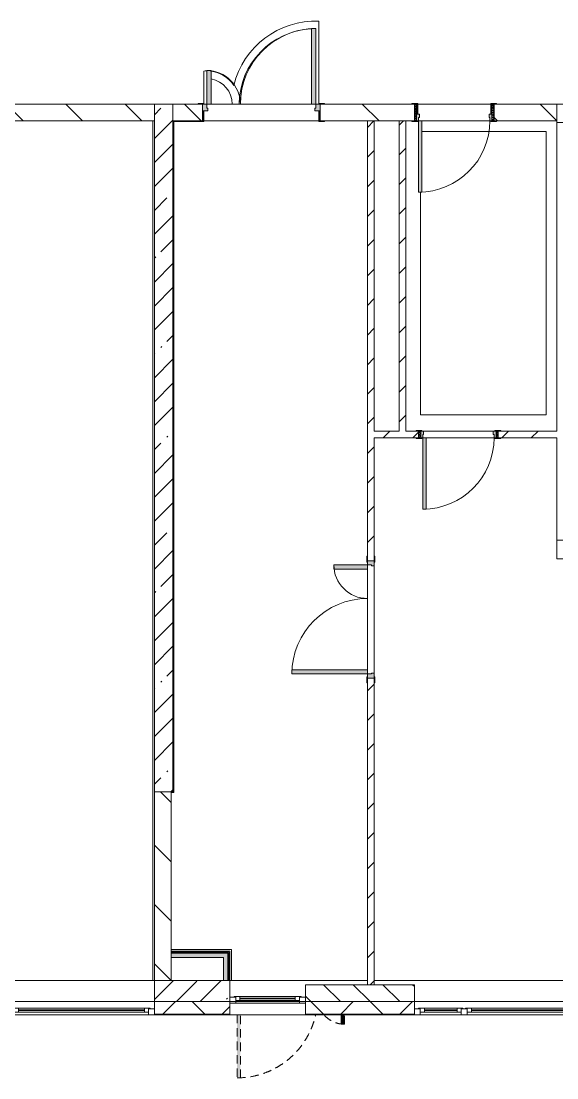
# Model space of a CAD drawing. Header units: millimetres. Extents: x 35146 to 234858, y -8553 to 29000.
# Drawn here: x 211214 to 217604, y -1010 to 11589 of the extents above; entities that cross this region are included whole.
import ezdxf

# ---------------------------------------------------------------- set-up
doc = ezdxf.new("R2010")
doc.units = ezdxf.units.MM
doc.linetypes.add('200_ШТРИХ__ш1_п0_6_', pattern=[160, 100, -60])
for name, color, linetype, lineweight in [('A-DETL-2', 7, 'Continuous', 5), ('A-DETL-MBND', 7, '200_ШТРИХ__ш1_п0_6_', 9), ('A-GLAZ-2', 7, 'Continuous', 5), ('A-WALL', 7, 'Continuous', 9), ('A-WALL-4', 7, 'Continuous', 5), ('I-WALL-3', 7, 'Continuous', 5), ('S-COLS-1', 7, 'Continuous', 5)]:
    doc.layers.add(name, color=color, linetype=linetype, lineweight=lineweight)
for name, color, linetype, lineweight, true_color in [('A-DOOR-1', 7, 'Continuous', 5, 0xaaaaaa), ('A-DOOR-2', 7, 'Continuous', 5, 0xe2e2e2), ('A-DOOR-FRAM-1', 7, 'Continuous', 5, 0xe2e2e2), ('A-DOOR-FRAM-2', 7, 'Continuous', 5, 0xaaaaaa), ('A-FLOR-1', 7, 'Continuous', 5, 0xaaaaaa), ('I-WALL-2', 7, 'Continuous', 9, 0xe7e7e7)]:
    doc.layers.add(name, color=color, linetype=linetype, lineweight=lineweight, true_color=true_color)
pattern_1 = [(135, (105674.2, 0), (-353.5534, -353.5534), [])]
pattern_2 = [(45, (105674.2, 0), (-176.7767, 176.7767), [])]
pattern_3 = [(45, (105674.2, 0), (-285.1231, 285.1231), []), (45, (105959.3, 0), (-285.1231, 285.1231), [504.031, -100.806, 16.764, -84.042])]
pattern_4 = [(45, (105674.2, 0), (-530.33, 530.33), []), (135, (105674.2, 0), (-530.33, -530.33), [])]

# ---------------------------------------------------------------- blocks, each defined once
blk = doc.blocks.new('120_Окно_СКБ_1Ст - 120_Окно_СКБ_1Ст 900х2500_h_ с форточкой-22876038-2_5_2_птичка')
at = {"layer": 'A-GLAZ-2'}
for p, q in [((-450, -127), (-450, -57)), ((-450, -57), (-380, -57)), ((450, -57), (-450, -57)), ((-380, -57), (-380, -127)), ((380, -87), (-380, -87)), ((-380, -87), (-380, -127)), ((-330, -137), (-330, -87)), ((-330, -107), (330, -107)), ((330, -117), (-330, -117)), ((330, -137), (330, -87)), ((380, -127), (380, -57)), ((380, -57), (450, -57)), ((380, -127), (380, -87)), ((450, -57), (450, -127)), ((-380, -127), (-450, -127)), ((-450, -127), (-400, -127)), ((-380, -127), (-400, -127)), ((-400, -127), (-400, -137)), ((-400, -137), (400, -137)), ((400, -137), (-400, -137)), ((450, -127), (380, -127)), ((400, -127), (380, -127)), ((400, -127), (450, -127)), ((400, -137), (400, -127))]:
    blk.add_line(p, q, dxfattribs=at)
blk = doc.blocks.new('110_Дверь_СКБ_2Ст - Д-2а_л_ Из коридора на лестницу-32216062-2_5_2_птичка')
at = {"layer": 'A-DOOR-2'}
for points in [[(612.5, 100), (662.5, 100), (662.5, 1000), (612.5, 1000), (612.5, 721)], [(-587.5, 100), (-587.5, 500), (-637.5, 500), (-637.5, 100)], [(712.5, -100), (712.5, 20), (697.5, 20), (697.5, -100)]]:
    blk.add_hatch(color=256, dxfattribs=at).paths.add_polyline_path(points)
h = blk.add_hatch(color=256, dxfattribs=at)
h.paths.add_polyline_path([(652.5, 20), (712.5, 20), (712.5, 100), (662.5, 100), (662.5, 50), (652.5, 50)])
h.paths.add_polyline_path([(-687.5, 20), (-627.5, 20), (-627.5, 50), (-637.5, 50), (-637.5, 100), (-687.5, 100)])
at = {"layer": 'A-DOOR-FRAM-1'}
for points in [[(-672.5, 100), (-672.5, 108), (-742.5, 108), (-742.5, 100)], [(-672.5, -100), (-672.5, 20), (-687.5, 20), (-687.5, -100)], [(767.5, 100), (767.5, 108), (697.5, 108), (697.5, 100)], [(-672.5, -108), (-672.5, -100), (-742.5, -100), (-742.5, -108)], [(767.5, -108), (767.5, -100), (697.5, -100), (697.5, -108)]]:
    blk.add_hatch(color=256, dxfattribs=at).paths.add_polyline_path(points)
at = {"layer": 'A-DOOR-1'}
for p, q in [((662.5, 1000), (612.5, 1000)), ((612.5, 1000), (612.5, 100)), ((662.5, 100), (662.5, 1000)), ((-637.5, 500), (-637.5, 100)), ((-587.5, 500), (-637.5, 500)), ((-587.5, 100), (-587.5, 500)), ((-637.5, 100), (-587.5, 100)), ((612.5, 100), (662.5, 100))]:
    blk.add_line(p, q, dxfattribs=at)
for centre, radius, start, end in [((662.5, 100), 900, 90, 180), ((-637.5, 100), 400, 360, 90)]:
    blk.add_arc(centre, radius, start, end, dxfattribs=at)
at = {"layer": 'A-DOOR-FRAM-2'}
for p, q in [((-672.5, 108), (-742.5, 108)), ((-742.5, 108), (-742.5, 100)), ((-742.5, 100), (-672.5, 100)), ((-637.5, 100), (-687.5, 100)), ((-687.5, 100), (-687.5, 20)), ((-687.5, 20), (-627.5, 20)), ((-672.5, 20), (-687.5, 20)), ((-687.5, 20), (-687.5, -100)), ((-672.5, 100), (-672.5, 108)), ((-672.5, -100), (-672.5, 20)), ((-637.5, 50), (-637.5, 100)), ((-627.5, 50), (-637.5, 50)), ((-627.5, 20), (-627.5, 50)), ((662.5, 50), (652.5, 50)), ((652.5, 50), (652.5, 20)), ((652.5, 20), (712.5, 20)), ((662.5, 100), (662.5, 50)), ((712.5, 100), (662.5, 100)), ((767.5, 108), (697.5, 108)), ((697.5, 108), (697.5, 100)), ((697.5, 100), (767.5, 100)), ((712.5, 20), (697.5, 20)), ((697.5, 20), (697.5, -100)), ((712.5, 20), (712.5, 100)), ((712.5, -100), (712.5, 20)), ((767.5, 100), (767.5, 108)), ((-672.5, -100), (-742.5, -100)), ((-742.5, -100), (-742.5, -108)), ((-742.5, -108), (-672.5, -108)), ((-687.5, -100), (-672.5, -100)), ((-672.5, -108), (-672.5, -100)), ((697.5, -100), (712.5, -100)), ((767.5, -100), (697.5, -100)), ((697.5, -100), (697.5, -108)), ((697.5, -108), (767.5, -108)), ((767.5, -108), (767.5, -100))]:
    blk.add_line(p, q, dxfattribs=at)
blk = doc.blocks.new('110_Дверь_СКБ_1Ст_Внутренняя1 - Д-8 950x2100h_охрана-V104-2_5_2_птичка')
at = {"layer": 'A-DOOR-1'}
h = blk.add_hatch(dxfattribs=at)
h.set_pattern_fill('FP_101', color=256, style=0, pattern_type=2)
h.set_pattern_definition([(135, (1826.41, 164.685), (-14.14214, -14.14214), []), (225, (1826.41, 164.685), (14.14214, -14.14214), [])])
h.paths.add_polyline_path([(487, 100), (462, 100), (462, -100), (487, -100)])
at = {"layer": 'A-DOOR-2'}
h = blk.add_hatch(color=256, dxfattribs=at)
h.paths.add_polyline_path([(437, 100), (437, 60), (427, 60), (427, 20), (462, 20), (461, 100)])
h.paths.add_polyline_path([(-438, 100), (-438, 20), (-403, 20), (-403, 60), (-413, 60), (-413, 100)])
at = {"layer": 'A-DOOR-FRAM-1'}
for points in [[(397, 950), (397, 100), (437, 100), (437, 950)], [(-423, 108), (-493, 108), (-493, 100), (-423, 100)], [(-423, 20), (-438, 20), (-438, -100), (-423, -100)], [(461, 108), (447, 108), (447, 100), (517, 100), (517, 108)], [(461, 20), (447, 20), (447, -100), (462, -100), (462, 20)], [(-423, -100), (-493, -100), (-493, -108), (-423, -108)], [(517, -100), (447, -100), (447, -108), (517, -108)]]:
    blk.add_hatch(color=256, dxfattribs=at).paths.add_polyline_path(points)
at = {"layer": 'A-DOOR-FRAM-2'}
h = blk.add_hatch(dxfattribs=at)
h.set_pattern_fill('FP_102', color=256, style=0, pattern_type=2)
h.set_pattern_definition([(45, (-296.384, 164.685), (-14.1421, 14.1421), []), (135, (-296.384, 164.685), (-14.1421, -14.1421), [])])
h.paths.add_polyline_path([(-438, 100), (-463, 100), (-463, -100), (-438, -100)])
at = {"layer": 'A-DOOR-1'}
for p, q in [((437, 950), (397, 950)), ((397, 950), (397, 100)), ((437, 100), (437, 950)), ((397, 100), (437, 100))]:
    blk.add_line(p, q, dxfattribs=at)
blk.add_arc((437, 100), 850, 90, 180, dxfattribs=at)
at = {"layer": 'A-DOOR-FRAM-2'}
for p, q in [((-423, 108), (-493, 108)), ((-493, 108), (-493, 100)), ((-493, 100), (-423, 100)), ((-438, 100), (-463, 100)), ((-463, 100), (-463, -100)), ((-413, 100), (-438, 100)), ((-438, 100), (-438, 20)), ((-438, -100), (-438, 100)), ((-423, 100), (-438, 100)), ((-438, 100), (-438, 99)), ((-438, 99), (-423, 99)), ((-438, 20), (-403, 20)), ((-423, 20), (-438, 20)), ((-438, 20), (-438, -100)), ((-423, 100), (-423, 108)), ((-423, 99), (-423, 100)), ((-423, -100), (-423, 20)), ((-413, 60), (-413, 100)), ((-403, 60), (-413, 60)), ((-403, 20), (-403, 60)), ((437, 60), (427, 60)), ((427, 60), (427, 20)), ((427, 20), (462, 20)), ((437, 100), (437, 60)), ((462, 100), (437, 100)), ((517, 108), (447, 108)), ((447, 108), (447, 100)), ((462, 100), (447, 100)), ((447, 100), (447, 99)), ((447, 100), (517, 100)), ((447, 99), (462, 99)), ((462, 20), (447, 20)), ((447, 20), (447, -100)), ((462, 20), (462, 100)), ((487, 100), (462, 100)), ((462, 100), (462, -100)), ((462, 99), (462, 100)), ((462, -100), (462, 20)), ((487, -100), (487, 100)), ((517, 100), (517, 108)), ((-423, -100), (-493, -100)), ((-493, -100), (-493, -108)), ((-493, -108), (-423, -108)), ((-463, -100), (-438, -100)), ((-438, -100), (-423, -100)), ((-423, -108), (-423, -100)), ((447, -100), (462, -100)), ((517, -100), (447, -100)), ((447, -100), (447, -108)), ((447, -108), (517, -108)), ((462, -100), (487, -100)), ((517, -108), (517, -100))]:
    blk.add_line(p, q, dxfattribs=at)
blk = doc.blocks.new('110_Дверь_СКБ_1Ст_Внутренняя1 - Д-8 950x2100h_охрана-V105-2_5_2_птичка')
at = {"layer": 'A-DOOR-1'}
h = blk.add_hatch(dxfattribs=at)
h.set_pattern_fill('FP_141', color=256, style=0, pattern_type=2)
h.set_pattern_definition([(135, (1826.41, 104.685), (-14.14214, -14.14214), []), (225, (1826.41, 104.685), (14.14214, -14.14214), [])])
h.paths.add_polyline_path([(487, 40), (462, 40), (462, -40), (487, -40)])
at = {"layer": 'A-DOOR-2'}
h = blk.add_hatch(color=256, dxfattribs=at)
h.paths.add_polyline_path([(437, 40), (437, 0), (427, 0), (427, -40), (462, -40), (462, 40)])
h.paths.add_polyline_path([(-413, 40), (-438, 40), (-438, -40), (-403, -40), (-403, 0), (-413, 0)])
at = {"layer": 'A-DOOR-FRAM-1'}
for points in [[(437, 890), (397, 890), (397, 40), (437, 40), (437, 67)], [(-493, 48), (-493, 40), (-423, 40), (-423, 48)], [(517, 48), (447, 48), (447, 40), (517, 40)], [(-423, -40), (-493, -40), (-493, -48), (-423, -48)], [(447, -40), (447, -48), (517, -48), (517, -40)]]:
    blk.add_hatch(color=256, dxfattribs=at).paths.add_polyline_path(points)
at = {"layer": 'A-DOOR-FRAM-2'}
h = blk.add_hatch(dxfattribs=at)
h.set_pattern_fill('FP_142', color=256, style=0, pattern_type=2)
h.set_pattern_definition([(45, (-296.384, 104.685), (-14.1421, 14.1421), []), (135, (-296.384, 104.685), (-14.1421, -14.1421), [])])
h.paths.add_polyline_path([(-438, 40), (-463, 40), (-463, -40), (-438, -40)])
at = {"layer": 'A-DOOR-1'}
for p, q in [((437, 890), (397, 890)), ((397, 890), (397, 40)), ((437, 40), (437, 890)), ((397, 40), (437, 40))]:
    blk.add_line(p, q, dxfattribs=at)
blk.add_arc((437, 40), 850, 90, 180, dxfattribs=at)
at = {"layer": 'A-DOOR-FRAM-2'}
for p, q in [((-423, 48), (-493, 48)), ((-493, 48), (-493, 40)), ((-493, 40), (-423, 40)), ((-438, 40), (-463, 40)), ((-463, 40), (-463, -40)), ((-413, 40), (-438, 40)), ((-438, 40), (-438, -40)), ((-438, -40), (-438, 40)), ((-423, 40), (-438, 40)), ((-438, 40), (-438, 39)), ((-438, 39), (-423, 39)), ((-423, 40), (-423, 48)), ((-423, 39), (-423, 40)), ((-413, 0), (-413, 40)), ((-403, 0), (-413, 0)), ((-403, -40), (-403, 0)), ((437, 0), (427, 0)), ((427, 0), (427, -40)), ((437, 40), (437, 0)), ((462, 40), (437, 40)), ((517, 48), (447, 48)), ((447, 48), (447, 40)), ((462, 40), (447, 40)), ((447, 40), (447, 39)), ((447, 40), (517, 40)), ((447, 39), (462, 39)), ((462, -40), (462, 40)), ((487, 40), (462, 40)), ((462, 40), (462, -40)), ((462, 39), (462, 40)), ((487, -40), (487, 40)), ((517, 40), (517, 48)), ((-423, -40), (-493, -40)), ((-493, -40), (-493, -48)), ((-493, -48), (-423, -48)), ((-463, -40), (-438, -40)), ((-423, -39), (-438, -39)), ((-438, -39), (-438, -40)), ((-438, -40), (-403, -40)), ((-438, -40), (-423, -40)), ((-423, -40), (-423, -39)), ((-423, -48), (-423, -40)), ((427, -40), (462, -40)), ((462, -39), (447, -39)), ((447, -39), (447, -40)), ((447, -40), (462, -40)), ((517, -40), (447, -40)), ((447, -40), (447, -48)), ((447, -48), (517, -48)), ((462, -40), (462, -39)), ((462, -40), (487, -40)), ((517, -48), (517, -40))]:
    blk.add_line(p, q, dxfattribs=at)
blk = doc.blocks.new('110_Дверь_СКБ_2Ст_Наружная - ДН-5_л__ Двухстворчатая 1350 х3800 _h_ в свету с верхним остеклением-21877029-2_5_2_птичка')
at = {"layer": 'A-DETL-MBND'}
for points in [[(619, 1010), (619, 258), (659, 258), (659, 1010)], [(-621, 370), (-621, 258), (-581, 258), (-581, 370)]]:
    blk.add_hatch(color=256, dxfattribs=at).paths.add_polyline_path(points)
for p, q in [((659, 1010), (619, 1010)), ((619, 1010), (619, 258)), ((659, 258), (659, 1010)), ((-621, 370), (-621, 258)), ((-581, 370), (-621, 370)), ((-581, 258), (-581, 370))]:
    blk.add_line(p, q, dxfattribs=at)
for centre, radius, start, end in [((659, 50), 960, 90, 167.443), ((-621, 50), 320, 42.2942, 90)]:
    blk.add_arc(centre, radius, start, end, dxfattribs=at)
blk = doc.blocks.new('120_Окно_СКБ_2Ст_Фрамуга сверху - 120_Окно_СКБ_2Ст_2300х2500_h_ ДОО-22877051-2_5_2_птичка')
at = {"layer": 'A-GLAZ-2'}
for p, q in [((-1150, 13), (-1150, 83)), ((-1150, 83), (-1080, 83)), ((1150, 83), (-1150, 83)), ((-1080, 13), (-1150, 13)), ((-1150, 13), (-1100, 13)), ((-1080, 13), (-1100, 13)), ((-1100, 13), (-1100, 3)), ((-1100, 3), (540, 3)), ((540, 3), (-1100, 3)), ((-1080, 83), (-1080, 13)), ((-1080, 83), (1080, 83)), ((520, 53), (-1080, 53)), ((-1080, 53), (-1080, 13)), ((-1030, 3), (-1030, 53)), ((-1030, 33), (470, 33)), ((470, 23), (-1030, 23)), ((470, 3), (470, 53)), ((520, 13), (520, 83)), ((520, 83), (590, 83)), ((520, 13), (520, 53)), ((590, 13), (520, 13)), ((540, 13), (520, 13)), ((540, 13), (570, 13)), ((540, 13), (570, 13)), ((540, 3), (540, 13)), ((590, 13), (570, 13)), ((570, 13), (570, 3)), ((570, 3), (1100, 3)), ((1100, 3), (570, 3)), ((590, 83), (590, 13)), ((1080, 53), (590, 53)), ((590, 53), (590, 13)), ((640, 3), (640, 53)), ((640, 33), (1030, 33)), ((1030, 23), (640, 23)), ((1030, 3), (1030, 53)), ((1080, 13), (1080, 83)), ((1080, 83), (1150, 83)), ((1080, 13), (1080, 53)), ((1150, 13), (1080, 13)), ((1100, 13), (1080, 13)), ((1100, 13), (1150, 13)), ((1100, 3), (1100, 13)), ((1150, 83), (1150, 13))]:
    blk.add_line(p, q, dxfattribs=at)
blk = doc.blocks.new('110_Дверь_СКБ_2Ст - Д-5_п_ Из игровой в коридор-32351726-2_5_2_птичка')
at = {"layer": 'A-DOOR-2'}
h = blk.add_hatch(color=256, dxfattribs=at)
h.paths.add_polyline_path([(712, -40), (712, 40), (652, 40), (652, 10), (662, 10), (662, -40)])
h.paths.add_polyline_path([(-628, 40), (-688, 40), (-688, -40), (-638, -40), (-638, 10), (-628, 10)])
for points in [[(-588, -440), (-588, -40), (-638, -40), (-638, -440)], [(662, -40), (612, -40), (612, -940), (662, -940)]]:
    blk.add_hatch(color=256, dxfattribs=at).paths.add_polyline_path(points)
at = {"layer": 'A-DOOR-FRAM-1'}
for points in [[(-672, 48), (-743, 48), (-743, 40), (-672, 40)], [(768, 48), (698, 48), (698, 40), (768, 40)], [(-672, -40), (-743, -40), (-743, -48), (-672, -48)], [(768, -40), (698, -40), (698, -48), (768, -48)]]:
    blk.add_hatch(color=256, dxfattribs=at).paths.add_polyline_path(points)
at = {"layer": 'A-DOOR-1'}
for p, q in [((-638, -40), (-588, -40)), ((-638, -440), (-638, -40)), ((-588, -40), (-588, -440)), ((612, -40), (662, -40)), ((612, -940), (612, -40)), ((662, -40), (662, -940)), ((-588, -440), (-638, -440)), ((662, -940), (612, -940))]:
    blk.add_line(p, q, dxfattribs=at)
for centre, radius, start, end in [((-638, -40), 400, 270, 0), ((662, -40), 900, 180, 270)]:
    blk.add_arc(centre, radius, start, end, dxfattribs=at)
at = {"layer": 'A-DOOR-FRAM-2'}
for p, q in [((-743, 48), (-672, 48)), ((-743, 40), (-743, 48)), ((-672, 40), (-743, 40)), ((-688, 40), (-628, 40)), ((-688, -40), (-688, 40)), ((-688, 40), (-672, 40)), ((-688, 39), (-688, 40)), ((-672, 39), (-688, 39)), ((-672, 48), (-672, 40)), ((-672, 40), (-672, 39)), ((-638, 10), (-638, -40)), ((-628, 10), (-638, 10)), ((-628, 40), (-628, 10)), ((652, 40), (712, 40)), ((652, 10), (652, 40)), ((662, 10), (652, 10)), ((662, -40), (662, 10)), ((698, 40), (698, 48)), ((698, 48), (768, 48)), ((698, 39), (698, 40)), ((698, 40), (712, 40)), ((768, 40), (698, 40)), ((712, 39), (698, 39)), ((712, 40), (712, -40)), ((712, 40), (712, 39)), ((768, 48), (768, 40)), ((-743, -40), (-672, -40)), ((-743, -48), (-743, -40)), ((-672, -48), (-743, -48)), ((-638, -40), (-688, -40)), ((-672, -40), (-672, -48)), ((712, -40), (662, -40)), ((698, -48), (698, -40)), ((698, -40), (768, -40)), ((768, -48), (698, -48)), ((768, -40), (768, -48))]:
    blk.add_line(p, q, dxfattribs=at)

msp = doc.modelspace()

# ---------------------------------------------------------------- hatches: boundary and pattern name
at = {"layer": 'A-WALL-4'}
h = msp.add_hatch(dxfattribs=at)
h.set_pattern_fill('FP_98', color=256, style=0, pattern_type=2)
h.set_pattern_definition([(135, (105674.2, 0), (-176.7767, -176.7767), [])])
h.paths.add_polyline_path([(227704.2, -100), (228504.2, -100), (228504.2, 100), (227704.2, 100)])
h.paths.add_polyline_path([(215833.4, -100), (215904.2, -100), (215904.2, 100), (214604.2, 100), (214604.2, -100), (215369.6, -100)])
h.paths.add_polyline_path([(224644.8, -100), (225004.2, -100), (225004.2, 100), (224504.2, 100), (224504.2, -100)])
h.paths.add_polyline_path([(219354.2, -100), (219354.2, 100), (219104.2, 100), (219104.2, -100)])
h.paths.add_polyline_path([(220254.2, -100), (221304.2, -100), (221304.2, 100), (220254.2, 100)])
h.paths.add_polyline_path([(200454.2, -100), (200454.2, 100), (200204.2, 100), (200204.2, -100)])
h.paths.add_polyline_path([(201456.8, -100), (204704.2, -100), (204703.1, 100), (201354.2, 100), (201354.2, -100)])
h.paths.add_polyline_path([(208304.2, -100), (208554.2, -100), (208554.2, 100), (208304.2, 100)])
h.paths.add_polyline_path([(210268.3, -100), (210504.2, -100), (210504.2, 100), (209454.2, 100), (209454.2, -100)])
h.paths.add_polyline_path([(206504.2, -100), (207404.2, -100), (207404.2, 100), (206504.2, 100)])
h.paths.add_polyline_path([(198210.5, -100), (198404.2, -100), (198404.2, 100), (197604.2, 100), (197604.2, -100), (197770, -100)])
h = msp.add_hatch(dxfattribs=at)
h.set_pattern_fill('FP_88', color=256, style=0, pattern_type=2)
h.set_pattern_definition([(45, (105674.2, 0), (-353.5534, 353.5534), []), (135, (105674.2, 0), (-353.5534, -353.5534), [])])
h.paths.add_polyline_path([(227891.1, -250), (228504.2, -250), (228504.2, -100), (227704.2, -100), (227704.2, -250)])
h.paths.add_polyline_path([(226036.1, -250), (226804.2, -250), (226804.2, -100), (225904.2, -100), (225904.2, -250)])
h.paths.add_polyline_path([(230673.7, -250), (230754.2, -250), (230754.2, -100), (229404.2, -100), (229404.2, -250), (229746.2, -250)])
h.paths.add_polyline_path([(218204.2, -250), (219354.2, -250), (219354.2, -100), (218204.2, -100)])
h.paths.add_polyline_path([(213050.8, -250), (213704.2, -250), (213704.2, -100), (212804.2, -100), (212804.2, -250)])
h.paths.add_polyline_path([(214604.2, -250), (215904.2, -250), (215904.2, -100), (214604.2, -100)])
h.paths.add_polyline_path([(220254.2, -250), (221304.2, -250), (221304.2, -100), (220254.2, -100)])
h.paths.add_polyline_path([(225004.2, -250), (225004.2, -100), (223604.2, -100), (223604.2, -250), (224644.8, -250)])
h.paths.add_polyline_path([(207485.7, -250), (208554.2, -250), (208554.2, -100), (206504.2, -100), (206504.2, -250), (207404.2, -250)])
h.paths.add_polyline_path([(209454.2, -250), (210504.2, -250), (210504.2, -100), (209454.2, -100)])
h.paths.add_polyline_path([(204704.2, -250), (205604.2, -250), (205604.2, -100), (201354.2, -100), (201354.2, -250), (204703.1, -250)])
h.paths.add_polyline_path([(199304.2, -250), (200454.2, -250), (200454.2, -100), (199304.2, -100)])
h.paths.add_polyline_path([(194884.2, -250), (196704.2, -250), (196704.2, -100), (194884.2, -100)])
h.paths.add_polyline_path([(197746.7, -250), (198404.2, -250), (198404.2, -100), (197604.2, -100), (197604.2, -250)])
at = {"layer": 'I-WALL-2'}
for points in [[(213629.2, 426), (213629.2, 476), (213004.2, 476), (213004.2, 426), (213050.8, 426)], [(213629.2, 150), (213679.2, 150), (213679.2, 476), (213629.2, 476), (213629.2, 230.5)]]:
    msp.add_hatch(color=256, dxfattribs=at).paths.add_polyline_path(points)
at = {"layer": 'I-WALL-3'}
h = msp.add_hatch(dxfattribs=at)
h.set_pattern_fill('FP_99', color=256, style=0, pattern_type=2)
h.set_pattern_definition(pattern_1)
h.paths.add_polyline_path([(210799.2, 10400), (212804.2, 10400), (212804.2, 10600), (210769.2, 10600), (210769.2, 10400)])
h.paths.add_polyline_path([(208413.2, 10400), (209319.2, 10400), (209319.2, 10600), (207284.2, 10600), (207284.2, 10400)])
h = msp.add_hatch(dxfattribs=at)
h.set_pattern_fill('FP_96', color=256, style=0, pattern_type=2)
h.set_pattern_definition(pattern_3)
h.paths.add_polyline_path([(213024.2, 2400), (213024.2, 10600), (212804.2, 10600), (212804.2, 2400)])
h = msp.add_hatch(dxfattribs=at)
h.set_pattern_fill('FP_99', color=256, style=0, pattern_type=2)
h.set_pattern_definition(pattern_1)
h.paths.add_polyline_path([(225004.2, 10400), (226884.2, 10400), (226884.2, 10600), (225004.2, 10600)])
h.paths.add_polyline_path([(213050.8, 10400), (213379.2, 10400), (213379.2, 10600), (213024.2, 10600), (213024.2, 10400)])
h.paths.add_polyline_path([(217224.7, 10400), (217604.2, 10400), (217604.2, 10600), (216854.2, 10600), (216854.2, 10400), (216884.2, 10400)])
h.paths.add_polyline_path([(214779.2, 10400), (215904.2, 10400), (215904.2, 10600), (214779.2, 10600), (214779.2, 10520)])
h = msp.add_hatch(dxfattribs=at)
h.set_pattern_fill('FP_100', color=256, style=0, pattern_type=2)
h.set_pattern_definition(pattern_2)
h.paths.add_polyline_path([(215369.6, 100), (215424.2, 100), (215424.2, 3755), (215344.2, 3755), (215344.2, 100)])
h.paths.add_polyline_path([(215344.2, 5155), (215424.2, 5155), (215424.2, 10400), (215344.2, 10400), (215344.2, 5210)])
h = msp.add_hatch(dxfattribs=at)
h.set_pattern_fill('FP_100', color=256, style=0, pattern_type=2)
h.set_pattern_definition(pattern_2)
h.paths.add_polyline_path([(215804.2, 6700), (215804.2, 10400), (215724.2, 10400), (215724.2, 6700)])
h = msp.add_hatch(dxfattribs=at)
h.set_pattern_fill('FP_100', color=256, style=0, pattern_type=2)
h.set_pattern_definition(pattern_2)
h.paths.add_polyline_path([(215424.2, 6620), (215954.2, 6620), (215954.2, 6700), (215424.2, 6700)])
h.paths.add_polyline_path([(216904.2, 6620), (217604.2, 6620), (217604.2, 6700), (216904.2, 6700)])
h = msp.add_hatch(dxfattribs=at)
h.set_pattern_fill('FP_99', color=256, style=0, pattern_type=2)
h.set_pattern_definition(pattern_1)
h.paths.add_polyline_path([(213004.2, 150), (213004.2, 2400), (212804.2, 2400), (212804.2, 150)])
h = msp.add_hatch(dxfattribs=at)
h.set_pattern_fill('FP_200', color=256, style=0, pattern_type=2)
h.set_pattern_definition(pattern_4)
h.paths.add_polyline_path([(213691.7, 488.5), (213691.7, 501), (213004.2, 501), (213004.2, 488.5), (213679.2, 488.5)])
h = msp.add_hatch(dxfattribs=at)
h.set_pattern_fill('FP_200', color=256, style=0, pattern_type=2)
h.set_pattern_definition(pattern_4)
h.paths.add_polyline_path([(213629.2, 476), (213679.2, 476), (213679.2, 488.5), (213004.2, 488.5), (213004.2, 476), (213050.8, 476)])
h = msp.add_hatch(dxfattribs=at)
h.set_pattern_fill('FP_200', color=256, style=0, pattern_type=2)
h.set_pattern_definition(pattern_4)
h.paths.add_polyline_path([(213679.2, 150), (213691.7, 150), (213691.7, 488.5), (213679.2, 488.5), (213679.2, 230.5)])
h = msp.add_hatch(dxfattribs=at)
h.set_pattern_fill('FP_200', color=256, style=0, pattern_type=2)
h.set_pattern_definition(pattern_4)
h.paths.add_polyline_path([(213691.7, 150), (213704.2, 150), (213704.2, 501), (213691.7, 501), (213691.7, 230.5)])
at = {"layer": 'S-COLS-1'}
h = msp.add_hatch(dxfattribs=at)
h.set_pattern_fill('FP_96', color=256, style=0, pattern_type=2)
h.set_pattern_definition(pattern_3)
h.paths.add_polyline_path([(212804.2, -100), (213704.2, -100), (213704.2, 150), (212804.2, 150)])

# ---------------------------------------------------------------- linework, layer by layer
at = {"layer": 'A-DETL-2'}
for p, q in [((217477.7, 10273.7), (215994.2, 10273.7)), ((217477.7, 6893.7), (217477.7, 10273.7)), ((215977.7, 9550), (215977.7, 6893.7)), ((215977.7, 6893.7), (217477.7, 6893.7))]:
    msp.add_line(p, q, dxfattribs=at)
at = {"layer": 'A-FLOR-1'}
for p, q in [((214676.3, 11497.8), (214676.3, 10600)), ((214766.3, 10608), (214766.3, 11588.1)), ((213392.2, 10993.6), (213392.2, 10608)), ((213482.2, 10600), (213482.2, 10899.7)), ((213482.2, 10600), (213813.8, 10600)), ((212784.2, 150), (212784.2, 10400)), ((213324.2, 10392), (213034.2, 10392)), ((213034.2, 10392), (213034.2, 2392)), ((213034.2, 2392), (213004.2, 2392)), ((213004.2, 521), (213724.2, 521)), ((213724.2, 521), (213724.2, 150))]:
    msp.add_line(p, q, dxfattribs=at)
for centre, radius, start, end in [((214723.7, 10589), 1000, 87.56236, 166.45029), ((214723.7, 10589), 910, 92.99005, 179.3074), ((213425.7, 10600), 395, 89.4985, 94.87345), ((213425.7, 10600), 395, 34.42231, 82.19504), ((213425.7, 10600), 305, 360, 79.33549)]:
    msp.add_arc(centre, radius, start, end, dxfattribs=at)
at = {"layer": 'A-WALL'}
for p, q in [((212804.2, 10400), (212804.2, 10600)), ((213024.2, 10600), (213024.2, 10400)), ((217604.2, 10400), (217604.2, 10600)), ((215424.2, 10400), (215344.2, 10400)), ((215804.2, 10400), (215724.2, 10400)), ((217684.2, 10380), (217604.2, 10380)), ((217604.2, 5400), (217684.2, 5400)), ((213004.2, 488.5), (213691.7, 488.5)), ((213004.2, 476), (213679.2, 476)), ((213679.2, 476), (213679.2, 150)), ((213691.7, 488.5), (213691.7, 150)), ((215344.2, 100), (215424.2, 100)), ((214604.2, -100), (215904.2, -100)), ((215904.2, -100), (214604.2, -100)), ((212804.2, -250), (213704.2, -250)), ((214604.2, -250), (215904.2, -250)), ((212804.2, -253), (213704.2, -253)), ((214604.2, -253), (215904.2, -253))]:
    msp.add_line(p, q, dxfattribs=at)
at = {"layer": 'A-WALL-4'}
for p, q in [((215344.2, 100), (214604.2, 100)), ((214604.2, 100), (214604.2, -258)), ((215904.2, 100), (215424.2, 100)), ((215904.2, -258), (215904.2, 100)), ((212804.2, -100), (212804.2, -258)), ((212804.2, -100), (213704.2, -100)), ((213704.2, -258), (213704.2, -100)), ((198404.2, -258), (212804.2, -258)), ((223604.2, -258), (212804.2, -258))]:
    msp.add_line(p, q, dxfattribs=at)
at = {"layer": 'I-WALL-3'}
for p, q in [((213324.2, 10600), (210799.2, 10600)), ((213813.8, 10600), (214676.3, 10600)), ((215874.2, 10600), (214834.2, 10600)), ((215944.2, 10600), (216814.2, 10600)), ((226884.2, 10600), (216884.2, 10600)), ((210799.2, 10400), (212804.2, 10400)), ((212804.2, 10400), (212804.2, 150)), ((213024.2, 10400), (213324.2, 10400)), ((213024.2, 2400), (213024.2, 10400)), ((214764.2, 10400), (213394.2, 10400)), ((214834.2, 10400), (215344.2, 10400)), ((215344.2, 10400), (215344.2, 5210)), ((215424.2, 10400), (215724.2, 10400)), ((215424.2, 6700), (215424.2, 10400)), ((215724.2, 10400), (215724.2, 6700)), ((215804.2, 10400), (215874.2, 10400)), ((215804.2, 6700), (215804.2, 10400)), ((216804.2, 10400), (215994.2, 10400)), ((216884.2, 10400), (217604.2, 10400)), ((217604.2, 10400), (217604.2, 6700)), ((215724.2, 6700), (215424.2, 6700)), ((215924.2, 6700), (215804.2, 6700)), ((216014.2, 6700), (216844.2, 6700)), ((217604.2, 6700), (216934.2, 6700)), ((215424.2, 6620), (215924.2, 6620)), ((215424.2, 5210), (215424.2, 6620)), ((216854.2, 6620), (216044.2, 6620)), ((216934.2, 6620), (217604.2, 6620)), ((217604.2, 6620), (217604.2, 5180)), ((217604.2, 5180), (223024.2, 5180)), ((215344.2, 3855), (215344.2, 5055)), ((215424.2, 5095), (215424.2, 3815)), ((215344.2, 3700), (215344.2, 100)), ((215424.2, 100), (215424.2, 3700)), ((213024.2, 2400), (212804.2, 2400)), ((213004.2, 150), (213004.2, 2400)), ((213704.2, 501), (213004.2, 501)), ((213004.2, 426), (213629.2, 426)), ((213629.2, 426), (213629.2, 150)), ((213704.2, 150), (213704.2, 501)), ((208304.2, 150), (212804.2, 150)), ((212804.2, 150), (213004.2, 150)), ((213629.2, 150), (213704.2, 150)), ((213704.2, 150), (215344.2, 150)), ((215424.2, 150), (218204.2, 150)), ((212804.2, -100), (210504.2, -100)), ((214604.2, -100), (213704.2, -100)), ((218204.2, -100), (215904.2, -100))]:
    msp.add_line(p, q, dxfattribs=at)
at = {"layer": 'S-COLS-1'}
for p, q in [((213704.2, 150), (212804.2, 150)), ((212804.2, 150), (212804.2, -100)), ((213704.2, -100), (213704.2, 150)), ((212804.2, -100), (213704.2, -100))]:
    msp.add_line(p, q, dxfattribs=at)

# ---------------------------------------------------------------- block references
at = {"layer": 'A-DETL-MBND', "rotation": 180}
msp.add_blockref('110_Дверь_СКБ_2Ст_Наружная - ДН-5_л__ Двухстворчатая 1350 х3800 _h_ в свету с верхним остеклением-21877029-2_5_2_птичка', (214448.7, 0), dxfattribs=at)
at = {"layer": 'A-DOOR-1'}
msp.add_blockref('110_Дверь_СКБ_2Ст - Д-2а_л_ Из коридора на лестницу-32216062-2_5_2_птичка', (214066.7, 10500), dxfattribs=at)
for name, p, rotation in [('110_Дверь_СКБ_1Ст_Внутренняя1 - Д-8 950x2100h_охрана-V104-2_5_2_птичка', (216391.7, 10500), 180), ('110_Дверь_СКБ_1Ст_Внутренняя1 - Д-8 950x2100h_охрана-V105-2_5_2_птичка', (216441.7, 6660), 180), ('110_Дверь_СКБ_2Ст - Д-5_п_ Из игровой в коридор-32351726-2_5_2_птичка', (215384.2, 4467.5), 269.9999999999999)]:
    msp.add_blockref(name, p, dxfattribs=dict(at, rotation=rotation))
at = {"layer": 'A-GLAZ-2', "rotation": 180}
for name, p in [('120_Окно_СКБ_1Ст - 120_Окно_СКБ_1Ст 900х2500_h_ с форточкой-22876038-2_5_2_птичка', (214154.2, -175)), ('120_Окно_СКБ_2Ст_Фрамуга сверху - 120_Окно_СКБ_2Ст_2300х2500_h_ ДОО-22877051-2_5_2_птичка', (211654.2, -175)), ('120_Окно_СКБ_2Ст_Фрамуга сверху - 120_Окно_СКБ_2Ст_2300х2500_h_ ДОО-22877051-2_5_2_птичка', (217054.2, -175))]:
    msp.add_blockref(name, p, dxfattribs=at)

doc.saveas('drawing.dxf')
